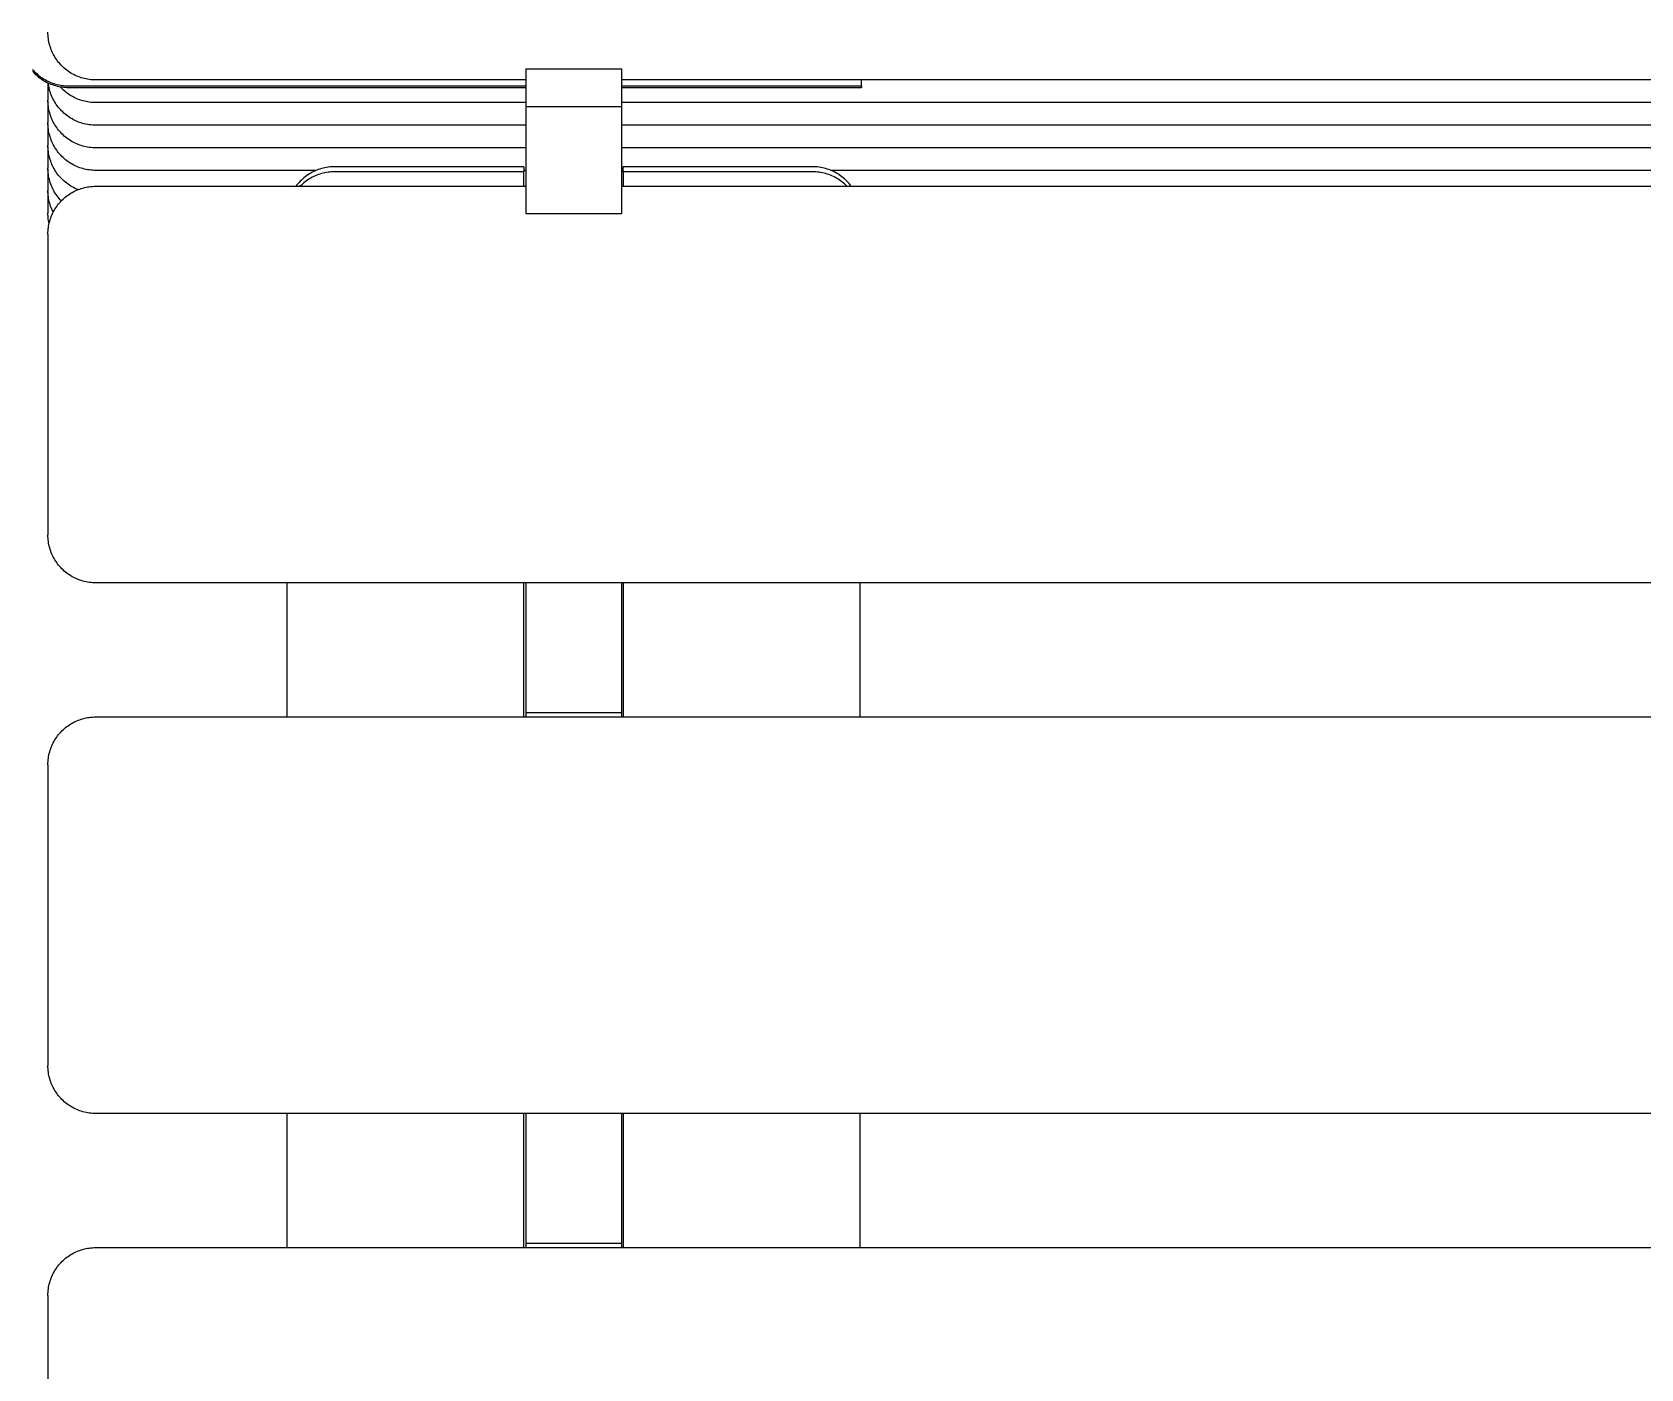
# Model space of a CAD drawing. Header units: inches. Extents: x -6 to 177, y -6 to 113.
# Drawn here: x 1.25 to 7.88, y 78.8 to 84.3 of the extents above; entities that cross this region are included whole.
import ezdxf

# ---------------------------------------------------------------- set-up
doc = ezdxf.new("R2010")
doc.units = ezdxf.units.IN
doc.layers.add('ZANO_R', color=7, linetype='Continuous', lineweight=0)
doc.layers.add('ZANO_W', color=1, linetype='Continuous', lineweight=0)
doc.styles.get("Standard").update_dxf_attribs({"font": 'arial.ttf'})
doc.dimstyles.new('amerykanie', dxfattribs={"dimtxt": 50, "dimasz": 50, "dimexe": 0.5, "dimexo": 0.5, "dimgap": 1, "dimtad": 1, "dimdec": 0, "dimzin": 0, "dimlunit": 5, "dimtxsty": 'Standard', "dimcen": 0.09, "dimclrd": 1, "dimclre": 1, "dimclrt": 1, "dimazin": 0, "dimtfac": 1, "dimtdec": 0, "dimtmove": 0, "dimatfit": 3, "dimfxl": 1, "dimtzin": 0, "dimarcsym": 1})

# ---------------------------------------------------------------- blocks, each defined once
blk = doc.blocks.new('*D358')
at = {"layer": 'ZANO_W', "color": 1, "lineweight": -2}
for p, q in [((1.0133, 111.0108), (-2.1133, 111.0108)), ((-1.6133, 110.0108), (-1.6133, 68.5462)), ((0.7735, 67.5462), (-2.1133, 67.5462))]:
    blk.add_line(p, q, dxfattribs=at)
at = {"layer": 'ZANO_W', "color": 1}
for points in [[(-1.4466, 110.0108), (-1.78, 110.0108), (-1.6133, 111.0108)], [(-1.78, 68.5462), (-1.4466, 68.5462), (-1.6133, 67.5462)]]:
    blk.add_solid(points, dxfattribs=at)
at = {"layer": 'ZANO_W', "color": 1, "insert": (-2.9541, 89.2785), "char_height": 1.625, "attachment_point": 5, "rotation": 90}
blk.add_mtext('43 7/16', dxfattribs=at)

msp = doc.modelspace()

# ---------------------------------------------------------------- linework, layer by layer
at = {"layer": 'ZANO_R'}
for p, q in [((1.31659, 84.29691), (1.31648, 84.30363)), ((1.31693, 84.2902), (1.31659, 84.29691)), ((1.31751, 84.2835), (1.31693, 84.2902)), ((1.31831, 84.27683), (1.31751, 84.2835)), ((1.31934, 84.27018), (1.31831, 84.27683)), ((1.32059, 84.26358), (1.31934, 84.27018)), ((1.32207, 84.25702), (1.32059, 84.26358)), ((1.32378, 84.25052), (1.32207, 84.25702)), ((1.3257, 84.24408), (1.32378, 84.25052)), ((1.32784, 84.23771), (1.3257, 84.24408)), ((1.3302, 84.23141), (1.32784, 84.23771)), ((1.33277, 84.2252), (1.3302, 84.23141)), ((1.33556, 84.21908), (1.33277, 84.2252)), ((1.33855, 84.21306), (1.33556, 84.21908)), ((1.34174, 84.20715), (1.33855, 84.21306)), ((1.34514, 84.20134), (1.34174, 84.20715)), ((1.34873, 84.19566), (1.34514, 84.20134)), ((1.35251, 84.1901), (1.34873, 84.19566)), ((1.35648, 84.18468), (1.35251, 84.1901)), ((1.36063, 84.17939), (1.35648, 84.18468)), ((1.36496, 84.17425), (1.36063, 84.17939)), ((1.36947, 84.16926), (1.36496, 84.17425)), ((1.37414, 84.16443), (1.36947, 84.16926)), ((1.2524, 84.14381), (1.2569, 84.13881)), ((1.25244, 84.15056), (1.25695, 84.14556)), ((1.2569, 84.13881), (1.26158, 84.13396)), ((1.25695, 84.14556), (1.26163, 84.14072)), ((1.26158, 84.13396), (1.26642, 84.12928)), ((1.26163, 84.14072), (1.26647, 84.13603)), ((1.26642, 84.12928), (1.27141, 84.12476)), ((1.26647, 84.13603), (1.27146, 84.13152)), ((1.27141, 84.12476), (1.27656, 84.12042)), ((1.27146, 84.13152), (1.27661, 84.12718)), ((1.27656, 84.12042), (1.28185, 84.11626)), ((1.27661, 84.12718), (1.2819, 84.12302)), ((1.28185, 84.11626), (1.28728, 84.11228)), ((1.2819, 84.12302), (1.28733, 84.11904)), ((1.28728, 84.11228), (1.29285, 84.10849)), ((1.28733, 84.11904), (1.29289, 84.11525)), ((1.29285, 84.10849), (1.29854, 84.10489)), ((1.29289, 84.11525), (1.29859, 84.11165)), ((1.29854, 84.10489), (1.30435, 84.10149)), ((1.29859, 84.11165), (1.3044, 84.10825)), ((1.3044, 84.10825), (1.31032, 84.10504)), ((1.31032, 84.10504), (1.31635, 84.10205)), ((1.37897, 84.15975), (1.37414, 84.16443)), ((1.38396, 84.15525), (1.37897, 84.15975)), ((1.3891, 84.15092), (1.38396, 84.15525)), ((1.39439, 84.14677), (1.3891, 84.15092)), ((1.39981, 84.1428), (1.39439, 84.14677)), ((1.40537, 84.13902), (1.39981, 84.1428)), ((1.41105, 84.13542), (1.40537, 84.13902)), ((1.41686, 84.13203), (1.41105, 84.13542)), ((1.42277, 84.12884), (1.41686, 84.13203)), ((1.42879, 84.12585), (1.42277, 84.12884)), ((1.43491, 84.12306), (1.42879, 84.12585)), ((1.44112, 84.12049), (1.43491, 84.12306)), ((1.44742, 84.11813), (1.44112, 84.12049)), ((1.45379, 84.11599), (1.44742, 84.11813)), ((1.46023, 84.11407), (1.45379, 84.11599)), ((1.46673, 84.11236), (1.46023, 84.11407)), ((1.47329, 84.11088), (1.46673, 84.11236)), ((1.47989, 84.10963), (1.47329, 84.11088)), ((1.48654, 84.1086), (1.47989, 84.10963)), ((1.49321, 84.1078), (1.48654, 84.1086)), ((1.49991, 84.10722), (1.49321, 84.1078)), ((1.50662, 84.10688), (1.49991, 84.10722)), ((1.51334, 84.10676), (1.50662, 84.10688)), ((3.28517, 84.10676), (1.51334, 84.10676)), ((3.28517, 84.15323), (3.67891, 84.15323)), ((3.28517, 84.15323), (3.28517, 83.99588)), ((3.67891, 84.15323), (3.67891, 83.99588)), ((13.08566, 84.10676), (3.67891, 84.10676)), ((4.66857, 84.08324), (4.66857, 84.10676)), ((1.30435, 84.10149), (1.31027, 84.09829)), ((1.31027, 84.09829), (1.3163, 84.09529)), ((1.3163, 84.09529), (1.32243, 84.0925)), ((1.31635, 84.10205), (1.32248, 84.09926)), ((1.31648, 84.09521), (1.31648, 84.07086)), ((1.31648, 84.07086), (1.31648, 84.02431)), ((1.31871, 84.08783), (1.3178, 84.09458)), ((1.31985, 84.0811), (1.31871, 84.08783)), ((1.32123, 84.07443), (1.31985, 84.0811)), ((1.32283, 84.0678), (1.32123, 84.07443)), ((1.32243, 84.0925), (1.32865, 84.08992)), ((1.32248, 84.09926), (1.3287, 84.09668)), ((1.32466, 84.06123), (1.32283, 84.0678)), ((1.32672, 84.05473), (1.32466, 84.06123)), ((1.329, 84.04831), (1.32672, 84.05473)), ((1.32865, 84.08992), (1.33495, 84.08756)), ((1.3287, 84.09668), (1.335, 84.09431)), ((1.33151, 84.04197), (1.329, 84.04831)), ((1.33423, 84.03572), (1.33151, 84.04197)), ((1.33495, 84.08756), (1.34133, 84.08541)), ((1.335, 84.09431), (1.34138, 84.09217)), ((1.34133, 84.08541), (1.34778, 84.08348)), ((1.34138, 84.09217), (1.34783, 84.09024)), ((1.34778, 84.08348), (1.3543, 84.08178)), ((1.34783, 84.09024), (1.35435, 84.08853)), ((1.3543, 84.08178), (1.36086, 84.0803)), ((1.35435, 84.08853), (1.36091, 84.08705)), ((1.36086, 84.0803), (1.36748, 84.07904)), ((1.36091, 84.08705), (1.36753, 84.08579)), ((1.3712, 84.07432), (1.3667, 84.07918)), ((1.36748, 84.07904), (1.37413, 84.07801)), ((1.36753, 84.08579), (1.37418, 84.08476)), ((1.37585, 84.06962), (1.3712, 84.07432)), ((1.37413, 84.07801), (1.38082, 84.07721)), ((1.37418, 84.08476), (1.38087, 84.08396)), ((1.38067, 84.06508), (1.37585, 84.06962)), ((1.38563, 84.0607), (1.38067, 84.06508)), ((1.38082, 84.07721), (1.38753, 84.07663)), ((1.38087, 84.08396), (1.38757, 84.08339)), ((1.39074, 84.0565), (1.38563, 84.0607)), ((1.38753, 84.07663), (1.39425, 84.07629)), ((1.38757, 84.08339), (1.3943, 84.08304)), ((1.39598, 84.05246), (1.39074, 84.0565)), ((1.39425, 84.07629), (1.40098, 84.07617)), ((1.3943, 84.08304), (1.40103, 84.08293)), ((1.40136, 84.04861), (1.39598, 84.05246)), ((1.40098, 84.07617), (3.28512, 84.07635)), ((1.40103, 84.08293), (3.28517, 84.08311)), ((1.40687, 84.04493), (1.40136, 84.04861)), ((1.41249, 84.04145), (1.40687, 84.04493)), ((1.41823, 84.03816), (1.41249, 84.04145)), ((1.42408, 84.03506), (1.41823, 84.03816)), ((3.67888, 84.07639), (4.66852, 84.07649)), ((3.67891, 84.08315), (4.66857, 84.08324)), ((4.66857, 84.08324), (4.66852, 84.07649)), ((1.31659, 84.01759), (1.31648, 84.02431)), ((1.31648, 84.01966), (1.31648, 83.97775)), ((1.31648, 83.97775), (1.31648, 83.9312)), ((1.31693, 84.01087), (1.31659, 84.01759)), ((1.31751, 84.00417), (1.31693, 84.01087)), ((1.31831, 83.9975), (1.31751, 84.00417)), ((1.31934, 83.99086), (1.31831, 83.9975)), ((1.32059, 83.98425), (1.31934, 83.99086)), ((1.32207, 83.9777), (1.32059, 83.98425)), ((1.32378, 83.97119), (1.32207, 83.9777)), ((1.3257, 83.96475), (1.32378, 83.97119)), ((1.33716, 84.02956), (1.33423, 84.03572)), ((1.34031, 84.02352), (1.33716, 84.02956)), ((1.34367, 84.01758), (1.34031, 84.02352)), ((1.34723, 84.01177), (1.34367, 84.01758)), ((1.35098, 84.00608), (1.34723, 84.01177)), ((1.35494, 84.00052), (1.35098, 84.00608)), ((1.35908, 83.99511), (1.35494, 84.00052)), ((1.36341, 83.98984), (1.35908, 83.99511)), ((1.36791, 83.98472), (1.36341, 83.98984)), ((1.3726, 83.97977), (1.36791, 83.98472)), ((1.37745, 83.97498), (1.3726, 83.97977)), ((1.38246, 83.97036), (1.37745, 83.97498)), ((1.38763, 83.96591), (1.38246, 83.97036)), ((1.43003, 84.03216), (1.42408, 84.03506)), ((1.43607, 84.02946), (1.43003, 84.03216)), ((1.4422, 84.02696), (1.43607, 84.02946)), ((1.44841, 84.02467), (1.4422, 84.02696)), ((1.45469, 84.0226), (1.44841, 84.02467)), ((1.46104, 84.02073), (1.45469, 84.0226)), ((1.46745, 84.01908), (1.46104, 84.02073)), ((1.47391, 84.01765), (1.46745, 84.01908)), ((1.48041, 84.01643), (1.47391, 84.01765)), ((1.48695, 84.01543), (1.48041, 84.01643)), ((1.49353, 84.01466), (1.48695, 84.01543)), ((1.50012, 84.0141), (1.49353, 84.01466)), ((1.50673, 84.01377), (1.50012, 84.0141)), ((1.51334, 84.01366), (1.50673, 84.01377)), ((3.28517, 84.01366), (1.51334, 84.01366)), ((3.67891, 83.99588), (3.28517, 83.99588)), ((3.28517, 83.99588), (3.28517, 83.65809)), ((13.08566, 84.01366), (3.67891, 84.01366)), ((3.67891, 83.99588), (3.67891, 83.65809)), ((1.31659, 83.92448), (1.31648, 83.9312)), ((1.31648, 83.92655), (1.31648, 83.88464)), ((1.31693, 83.91776), (1.31659, 83.92448)), ((1.31751, 83.91107), (1.31693, 83.91776)), ((1.31831, 83.90439), (1.31751, 83.91107)), ((1.31934, 83.89775), (1.31831, 83.90439)), ((1.32784, 83.95838), (1.3257, 83.96475)), ((1.3302, 83.95209), (1.32784, 83.95838)), ((1.33277, 83.94587), (1.3302, 83.95209)), ((1.33556, 83.93976), (1.33277, 83.94587)), ((1.33855, 83.93373), (1.33556, 83.93976)), ((1.34174, 83.92782), (1.33855, 83.93373)), ((1.34514, 83.92202), (1.34174, 83.92782)), ((1.34873, 83.91633), (1.34514, 83.92202)), ((1.35251, 83.91078), (1.34873, 83.91633)), ((1.35648, 83.90535), (1.35251, 83.91078)), ((1.36063, 83.90007), (1.35648, 83.90535)), ((1.39295, 83.96165), (1.38763, 83.96591)), ((1.39842, 83.95758), (1.39295, 83.96165)), ((1.40402, 83.95369), (1.39842, 83.95758)), ((1.40975, 83.95001), (1.40402, 83.95369)), ((1.41561, 83.94652), (1.40975, 83.95001)), ((1.42159, 83.94324), (1.41561, 83.94652)), ((1.42768, 83.94016), (1.42159, 83.94324)), ((1.43386, 83.9373), (1.42768, 83.94016)), ((1.44015, 83.93466), (1.43386, 83.9373)), ((1.44652, 83.93224), (1.44015, 83.93466)), ((1.45297, 83.93003), (1.44652, 83.93224)), ((1.4595, 83.92805), (1.45297, 83.93003)), ((1.46609, 83.9263), (1.4595, 83.92805)), ((1.47273, 83.92478), (1.46609, 83.9263)), ((1.47943, 83.92349), (1.47273, 83.92478)), ((1.48616, 83.92243), (1.47943, 83.92349)), ((1.49293, 83.92161), (1.48616, 83.92243)), ((1.49972, 83.92102), (1.49293, 83.92161)), ((1.50653, 83.92067), (1.49972, 83.92102)), ((1.51334, 83.92055), (1.50653, 83.92067)), ((3.28517, 83.92055), (1.51334, 83.92055)), ((13.08566, 83.92055), (3.67891, 83.92055)), ((1.31648, 83.88464), (1.31648, 83.83809)), ((1.31659, 83.83139), (1.31648, 83.83809)), ((1.32059, 83.89114), (1.31934, 83.89775)), ((1.32207, 83.88459), (1.32059, 83.89114)), ((1.32378, 83.87808), (1.32207, 83.88459)), ((1.3257, 83.87164), (1.32378, 83.87808)), ((1.32784, 83.86527), (1.3257, 83.87164)), ((1.3302, 83.85898), (1.32784, 83.86527)), ((1.33277, 83.85277), (1.3302, 83.85898)), ((1.33556, 83.84665), (1.33277, 83.85277)), ((1.33855, 83.84063), (1.33556, 83.84665)), ((1.34174, 83.83471), (1.33855, 83.84063)), ((1.36496, 83.89492), (1.36063, 83.90007)), ((1.36947, 83.88993), (1.36496, 83.89492)), ((1.37414, 83.8851), (1.36947, 83.88993)), ((1.37897, 83.88043), (1.37414, 83.8851)), ((1.38396, 83.87592), (1.37897, 83.88043)), ((1.3891, 83.87159), (1.38396, 83.87592)), ((1.39439, 83.86744), (1.3891, 83.87159)), ((1.39981, 83.86347), (1.39439, 83.86744)), ((1.40537, 83.85969), (1.39981, 83.86347)), ((1.41105, 83.8561), (1.40537, 83.85969)), ((1.41686, 83.8527), (1.41105, 83.8561)), ((1.42277, 83.84951), (1.41686, 83.8527)), ((1.42879, 83.84652), (1.42277, 83.84951)), ((1.43491, 83.84374), (1.42879, 83.84652)), ((1.44112, 83.84116), (1.43491, 83.84374)), ((1.44742, 83.83881), (1.44112, 83.84116)), ((1.45379, 83.83666), (1.44742, 83.83881)), ((1.31648, 83.83344), (1.31648, 83.79154)), ((1.31648, 83.79154), (1.31648, 83.74498)), ((1.31693, 83.82469), (1.31659, 83.83139)), ((1.3175, 83.81801), (1.31693, 83.82469)), ((1.3183, 83.81135), (1.3175, 83.81801)), ((1.31932, 83.80473), (1.3183, 83.81135)), ((1.32057, 83.79814), (1.31932, 83.80473)), ((1.32204, 83.7916), (1.32057, 83.79814)), ((1.32374, 83.78511), (1.32204, 83.7916)), ((1.32565, 83.77869), (1.32374, 83.78511)), ((1.32778, 83.77233), (1.32565, 83.77869)), ((1.33013, 83.76605), (1.32778, 83.77233)), ((1.34514, 83.82891), (1.34174, 83.83471)), ((1.34873, 83.82323), (1.34514, 83.82891)), ((1.35251, 83.81767), (1.34873, 83.82323)), ((1.35648, 83.81224), (1.35251, 83.81767)), ((1.36063, 83.80696), (1.35648, 83.81224)), ((1.36496, 83.80182), (1.36063, 83.80696)), ((1.36947, 83.79683), (1.36496, 83.80182)), ((1.37414, 83.79199), (1.36947, 83.79683)), ((1.37897, 83.78732), (1.37414, 83.79199)), ((1.38396, 83.78282), (1.37897, 83.78732)), ((1.3891, 83.77849), (1.38396, 83.78282)), ((1.39439, 83.77433), (1.3891, 83.77849)), ((1.39981, 83.77036), (1.39439, 83.77433)), ((1.46023, 83.83474), (1.45379, 83.83666)), ((1.46673, 83.83304), (1.46023, 83.83474)), ((1.47329, 83.83156), (1.46673, 83.83304)), ((1.47989, 83.8303), (1.47329, 83.83156)), ((1.48654, 83.82927), (1.47989, 83.8303)), ((1.49321, 83.82847), (1.48654, 83.82927)), ((1.49991, 83.8279), (1.49321, 83.82847)), ((1.50662, 83.82755), (1.49991, 83.8279)), ((1.51334, 83.82744), (1.50662, 83.82755)), ((3.28517, 83.82744), (1.51334, 83.82744)), ((13.08566, 83.82744), (3.67891, 83.82744)), ((1.31659, 83.73814), (1.31648, 83.74498)), ((1.31648, 83.74033), (1.31648, 83.69843)), ((1.31695, 83.7313), (1.31659, 83.73814)), ((1.31755, 83.72448), (1.31695, 83.7313)), ((1.31838, 83.71768), (1.31755, 83.72448)), ((1.31944, 83.71092), (1.31838, 83.71768)), ((1.32075, 83.7042), (1.31944, 83.71092)), ((1.33269, 83.75986), (1.33013, 83.76605)), ((1.33546, 83.75375), (1.33269, 83.75986)), ((1.33843, 83.74774), (1.33546, 83.75375)), ((1.34161, 83.74184), (1.33843, 83.74774)), ((1.34499, 83.73605), (1.34161, 83.74184)), ((1.34856, 83.73037), (1.34499, 83.73605)), ((1.35232, 83.72482), (1.34856, 83.73037)), ((1.35627, 83.71941), (1.35232, 83.72482)), ((1.3604, 83.71413), (1.35627, 83.71941)), ((1.36471, 83.70899), (1.3604, 83.71413)), ((1.3692, 83.70401), (1.36471, 83.70899)), ((1.40537, 83.76658), (1.39981, 83.77036)), ((1.41105, 83.76299), (1.40537, 83.76658)), ((1.41686, 83.7596), (1.41105, 83.76299)), ((1.42277, 83.7564), (1.41686, 83.7596)), ((1.42879, 83.75341), (1.42277, 83.7564)), ((1.43491, 83.75063), (1.42879, 83.75341)), ((1.44112, 83.74806), (1.43491, 83.75063)), ((1.44742, 83.7457), (1.44112, 83.74806)), ((1.45379, 83.74355), (1.44742, 83.7457)), ((1.46023, 83.74163), (1.45379, 83.74355)), ((1.46673, 83.73993), (1.46023, 83.74163)), ((1.47329, 83.73845), (1.46673, 83.73993)), ((1.47989, 83.73719), (1.47329, 83.73845)), ((1.48654, 83.73616), (1.47989, 83.73719)), ((1.49321, 83.73536), (1.48654, 83.73616)), ((1.49991, 83.73479), (1.49321, 83.73536)), ((1.50662, 83.73444), (1.49991, 83.73479)), ((1.51334, 83.73433), (1.50662, 83.73444)), ((2.42126, 83.73433), (1.51334, 83.73433)), ((2.37657, 83.7083), (2.37122, 83.704)), ((2.38206, 83.7124), (2.37657, 83.7083)), ((2.3877, 83.71631), (2.38206, 83.7124)), ((2.39346, 83.72003), (2.3877, 83.71631)), ((2.39936, 83.72354), (2.39346, 83.72003)), ((2.40537, 83.72684), (2.39936, 83.72354)), ((2.40538, 83.7059), (2.39937, 83.7026)), ((2.41149, 83.72994), (2.40537, 83.72684)), ((2.4115, 83.70899), (2.40538, 83.7059)), ((2.41772, 83.73281), (2.41149, 83.72994)), ((2.41773, 83.71187), (2.4115, 83.70899)), ((2.42404, 83.73548), (2.41772, 83.73281)), ((2.42405, 83.71452), (2.41773, 83.71187)), ((2.43045, 83.73792), (2.42404, 83.73548)), ((2.43046, 83.71696), (2.42405, 83.71452)), ((2.43694, 83.74013), (2.43045, 83.73792)), ((2.43695, 83.71918), (2.43046, 83.71696)), ((2.44351, 83.74212), (2.43694, 83.74013)), ((2.44351, 83.72117), (2.43695, 83.71918)), ((2.45014, 83.74388), (2.44351, 83.74212)), ((2.45014, 83.72292), (2.44351, 83.72117)), ((2.45682, 83.74541), (2.45014, 83.74388)), ((2.45683, 83.72445), (2.45014, 83.72292)), ((2.46356, 83.7467), (2.45682, 83.74541)), ((2.46357, 83.72575), (2.45683, 83.72445)), ((2.47034, 83.74776), (2.46356, 83.7467)), ((2.47034, 83.72681), (2.46357, 83.72575)), ((2.47715, 83.74859), (2.47034, 83.74776)), ((2.47715, 83.72764), (2.47034, 83.72681)), ((2.48398, 83.74917), (2.47715, 83.74859)), ((2.48398, 83.72822), (2.47715, 83.72764)), ((2.49083, 83.74952), (2.48398, 83.74917)), ((2.49083, 83.72858), (2.48398, 83.72822)), ((2.49769, 83.74963), (2.49083, 83.74952)), ((2.49769, 83.72869), (2.49083, 83.72858)), ((3.27729, 83.74963), (2.49769, 83.74963)), ((3.27729, 83.72869), (2.49769, 83.72869)), ((3.27729, 83.74963), (3.27729, 83.72869)), ((3.28517, 83.73433), (3.27729, 83.73433)), ((3.27729, 83.66914), (3.27729, 83.72869)), ((3.68678, 83.73433), (3.67891, 83.73433)), ((4.46638, 83.74963), (3.68678, 83.74963)), ((3.68678, 83.72869), (3.68678, 83.74963)), ((4.46638, 83.72869), (3.68678, 83.72869)), ((3.68678, 83.72869), (3.68678, 83.66914)), ((4.47324, 83.74952), (4.46638, 83.74963)), ((4.47324, 83.72858), (4.46638, 83.72869)), ((4.48009, 83.74917), (4.47324, 83.74952)), ((4.48009, 83.72822), (4.47324, 83.72858)), ((4.48693, 83.74859), (4.48009, 83.74917)), ((4.48692, 83.72764), (4.48009, 83.72822)), ((4.49373, 83.72681), (4.48692, 83.72764)), ((4.49373, 83.74776), (4.48693, 83.74859)), ((4.50051, 83.7467), (4.49373, 83.74776)), ((4.50051, 83.72575), (4.49373, 83.72681)), ((4.50725, 83.74541), (4.50051, 83.7467)), ((4.50724, 83.72445), (4.50051, 83.72575)), ((4.51393, 83.72292), (4.50724, 83.72445)), ((4.51394, 83.74388), (4.50725, 83.74541)), ((4.52056, 83.72117), (4.51393, 83.72292)), ((4.52057, 83.74212), (4.51394, 83.74388)), ((4.52712, 83.71918), (4.52056, 83.72117)), ((4.52713, 83.74013), (4.52057, 83.74212)), ((4.53361, 83.71696), (4.52712, 83.71918)), ((4.53362, 83.73792), (4.52713, 83.74013)), ((4.54002, 83.71452), (4.53361, 83.71696)), ((4.54003, 83.73548), (4.53362, 83.73792)), ((4.54635, 83.71187), (4.54002, 83.71452)), ((4.54636, 83.73281), (4.54003, 83.73548)), ((13.08566, 83.73433), (4.54281, 83.73433)), ((4.55257, 83.70899), (4.54635, 83.71187)), ((4.55258, 83.72994), (4.54636, 83.73281)), ((4.55869, 83.7059), (4.55257, 83.70899)), ((4.5587, 83.72684), (4.55258, 83.72994)), ((4.56471, 83.7026), (4.55869, 83.7059)), ((4.56472, 83.72354), (4.5587, 83.72684)), ((4.57061, 83.72003), (4.56472, 83.72354)), ((4.57638, 83.71631), (4.57061, 83.72003)), ((4.58201, 83.7124), (4.57638, 83.71631)), ((4.58751, 83.7083), (4.58201, 83.7124)), ((4.59286, 83.704), (4.58751, 83.7083)), ((1.31648, 83.69843), (1.31648, 83.65187)), ((1.31659, 83.64521), (1.31648, 83.65187)), ((1.31648, 83.64722), (1.31648, 83.60532)), ((1.31693, 83.63856), (1.31659, 83.64521)), ((1.31749, 83.63192), (1.31693, 83.63856)), ((1.32228, 83.69753), (1.32075, 83.7042)), ((1.32405, 83.69091), (1.32228, 83.69753)), ((1.32604, 83.68436), (1.32405, 83.69091)), ((1.32826, 83.67789), (1.32604, 83.68436)), ((1.33071, 83.67149), (1.32826, 83.67789)), ((1.33337, 83.66518), (1.33071, 83.67149)), ((1.33626, 83.65897), (1.33337, 83.66518)), ((1.33935, 83.65287), (1.33626, 83.65897)), ((1.34266, 83.64687), (1.33935, 83.65287)), ((1.34618, 83.641), (1.34266, 83.64687)), ((1.34989, 83.63525), (1.34618, 83.641)), ((1.37385, 83.69918), (1.3692, 83.70401)), ((1.37866, 83.69451), (1.37385, 83.69918)), ((1.38362, 83.69), (1.37866, 83.69451)), ((1.38874, 83.68567), (1.38362, 83.69)), ((1.394, 83.68152), (1.38874, 83.68567)), ((1.3994, 83.67754), (1.394, 83.68152)), ((1.40494, 83.67376), (1.3994, 83.67754)), ((1.41059, 83.67016), (1.40494, 83.67376)), ((1.40537, 83.63689), (1.41105, 83.64048)), ((1.41637, 83.66676), (1.41059, 83.67016)), ((1.41105, 83.64048), (1.41686, 83.64387)), ((1.42226, 83.66356), (1.41637, 83.66676)), ((1.41686, 83.64387), (1.42277, 83.64706)), ((1.42826, 83.66056), (1.42226, 83.66356)), ((1.42277, 83.64706), (1.42879, 83.65005)), ((1.43435, 83.65776), (1.42826, 83.66056)), ((1.42879, 83.65005), (1.43491, 83.65284)), ((1.44054, 83.65518), (1.43435, 83.65776)), ((1.43491, 83.65284), (1.44112, 83.65541)), ((1.44112, 83.65541), (1.44742, 83.65777)), ((1.44742, 83.65777), (1.45379, 83.65991)), ((1.45379, 83.65991), (1.46023, 83.66184)), ((1.46023, 83.66184), (1.46673, 83.66354)), ((1.46673, 83.66354), (1.47329, 83.66502)), ((1.47329, 83.66502), (1.47989, 83.66627)), ((1.47989, 83.66627), (1.48654, 83.6673)), ((1.48654, 83.6673), (1.49321, 83.6681)), ((1.49321, 83.6681), (1.49991, 83.66868)), ((1.49991, 83.66868), (1.50662, 83.66902)), ((1.50662, 83.66902), (1.51334, 83.66914)), ((1.51334, 83.66914), (3.28517, 83.66914)), ((2.34253, 83.67459), (2.33837, 83.66914)), ((2.34688, 83.6799), (2.34253, 83.67459)), ((2.3514, 83.68505), (2.34688, 83.6799)), ((2.35611, 83.69005), (2.3514, 83.68505)), ((2.36098, 83.67396), (2.3561, 83.66914)), ((2.36098, 83.69487), (2.35611, 83.69005)), ((2.36602, 83.69953), (2.36098, 83.69487)), ((2.36602, 83.67861), (2.36098, 83.67396)), ((2.37122, 83.704), (2.36602, 83.69953)), ((2.37122, 83.68308), (2.36602, 83.67861)), ((2.37657, 83.68737), (2.37122, 83.68308)), ((2.38207, 83.69147), (2.37657, 83.68737)), ((2.3877, 83.69538), (2.38207, 83.69147)), ((2.39347, 83.69909), (2.3877, 83.69538)), ((2.39937, 83.7026), (2.39347, 83.69909)), ((3.28517, 83.65809), (3.28517, 83.55514)), ((3.67891, 83.66914), (13.08566, 83.66914)), ((3.67891, 83.65809), (3.67891, 83.55514)), ((4.5706, 83.69909), (4.56471, 83.7026)), ((4.57637, 83.69538), (4.5706, 83.69909)), ((4.582, 83.69147), (4.57637, 83.69538)), ((4.5875, 83.68737), (4.582, 83.69147)), ((4.59285, 83.68308), (4.5875, 83.68737)), ((4.59805, 83.67861), (4.59285, 83.68308)), ((4.59805, 83.69953), (4.59286, 83.704)), ((4.60309, 83.69487), (4.59805, 83.69953)), ((4.6031, 83.67396), (4.59805, 83.67861)), ((4.60797, 83.69005), (4.60309, 83.69487)), ((4.60797, 83.66914), (4.6031, 83.67396)), ((4.61267, 83.68505), (4.60797, 83.69005)), ((4.6172, 83.6799), (4.61267, 83.68505)), ((4.62154, 83.67459), (4.6172, 83.6799)), ((4.6257, 83.66914), (4.62154, 83.67459)), ((1.31648, 83.60532), (1.31648, 83.55876)), ((1.31828, 83.62531), (1.31749, 83.63192)), ((1.31929, 83.61873), (1.31828, 83.62531)), ((1.32052, 83.61218), (1.31929, 83.61873)), ((1.32197, 83.60568), (1.32052, 83.61218)), ((1.32364, 83.59923), (1.32197, 83.60568)), ((1.32553, 83.59285), (1.32364, 83.59923)), ((1.32764, 83.58653), (1.32553, 83.59285)), ((1.32995, 83.58028), (1.32764, 83.58653)), ((1.33248, 83.57412), (1.32995, 83.58028)), ((1.33521, 83.56805), (1.33248, 83.57412)), ((1.34174, 83.56875), (1.34514, 83.57456)), ((1.34514, 83.57456), (1.34873, 83.58024)), ((1.34873, 83.58024), (1.35251, 83.5858)), ((1.35381, 83.62963), (1.34989, 83.63525)), ((1.35251, 83.5858), (1.35648, 83.59122)), ((1.35792, 83.62415), (1.35381, 83.62963)), ((1.35648, 83.59122), (1.36063, 83.59651)), ((1.36221, 83.61882), (1.35792, 83.62415)), ((1.36063, 83.59651), (1.36496, 83.60165)), ((1.36669, 83.61364), (1.36221, 83.61882)), ((1.36496, 83.60165), (1.36947, 83.60664)), ((1.37134, 83.60862), (1.36669, 83.61364)), ((1.36947, 83.60664), (1.37414, 83.61147)), ((1.37414, 83.61147), (1.37897, 83.61615)), ((1.37897, 83.61615), (1.38396, 83.62065)), ((1.38396, 83.62065), (1.3891, 83.62498)), ((1.3891, 83.62498), (1.39439, 83.62913)), ((1.39439, 83.62913), (1.39981, 83.6331)), ((1.39981, 83.6331), (1.40537, 83.63689)), ((1.31657, 83.55254), (1.31648, 83.55876)), ((1.31687, 83.54631), (1.31657, 83.55254)), ((1.31736, 83.5401), (1.31687, 83.54631)), ((1.31805, 83.53391), (1.31736, 83.5401)), ((1.31893, 83.52775), (1.31805, 83.53391)), ((1.32001, 83.52161), (1.31893, 83.52775)), ((1.31934, 83.50572), (1.32059, 83.51232)), ((1.32128, 83.51552), (1.32001, 83.52161)), ((1.32059, 83.51232), (1.32207, 83.51888)), ((1.32207, 83.51888), (1.32378, 83.52538)), ((1.32378, 83.52538), (1.3257, 83.53182)), ((1.3257, 83.53182), (1.32784, 83.53819)), ((1.32784, 83.53819), (1.3302, 83.54449)), ((1.3302, 83.54449), (1.33277, 83.5507)), ((1.33277, 83.5507), (1.33556, 83.55682)), ((1.33815, 83.56207), (1.33521, 83.56805)), ((1.33556, 83.55682), (1.33855, 83.56284)), ((1.33855, 83.56284), (1.34174, 83.56875)), ((3.67891, 83.55513), (3.28517, 83.55513)), ((1.31648, 83.47227), (1.31659, 83.47899)), ((1.31648, 83.47227), (1.31648, 83.32566)), ((1.31659, 83.47899), (1.31693, 83.4857)), ((1.31693, 83.4857), (1.31751, 83.4924)), ((1.31751, 83.4924), (1.31831, 83.49907)), ((1.31831, 83.49907), (1.31934, 83.50572)), ((1.31648, 83.32566), (1.31648, 82.23298)), ((1.31659, 82.22626), (1.31648, 82.23298)), ((1.31693, 82.21955), (1.31659, 82.22626)), ((1.31751, 82.21285), (1.31693, 82.21955)), ((1.31831, 82.20618), (1.31751, 82.21285)), ((1.31934, 82.19953), (1.31831, 82.20618)), ((1.32059, 82.19293), (1.31934, 82.19953)), ((1.32207, 82.18637), (1.32059, 82.19293)), ((1.32378, 82.17987), (1.32207, 82.18637)), ((1.3257, 82.17343), (1.32378, 82.17987)), ((1.32784, 82.16706), (1.3257, 82.17343)), ((1.3302, 82.16076), (1.32784, 82.16706)), ((1.33277, 82.15455), (1.3302, 82.16076)), ((1.33556, 82.14843), (1.33277, 82.15455)), ((1.33855, 82.14241), (1.33556, 82.14843)), ((1.34174, 82.1365), (1.33855, 82.14241)), ((1.34514, 82.13069), (1.34174, 82.1365)), ((1.34873, 82.12501), (1.34514, 82.13069)), ((1.35251, 82.11945), (1.34873, 82.12501)), ((1.35648, 82.11403), (1.35251, 82.11945)), ((1.36063, 82.10874), (1.35648, 82.11403)), ((1.36496, 82.1036), (1.36063, 82.10874)), ((1.36947, 82.09861), (1.36496, 82.1036)), ((1.37414, 82.09378), (1.36947, 82.09861)), ((1.37897, 82.0891), (1.37414, 82.09378)), ((1.38396, 82.0846), (1.37897, 82.0891)), ((1.3891, 82.08027), (1.38396, 82.0846)), ((1.39439, 82.07612), (1.3891, 82.08027)), ((1.39981, 82.07215), (1.39439, 82.07612)), ((1.40537, 82.06837), (1.39981, 82.07215)), ((1.41105, 82.06478), (1.40537, 82.06837)), ((1.41686, 82.06138), (1.41105, 82.06478)), ((1.42277, 82.05819), (1.41686, 82.06138)), ((1.42879, 82.0552), (1.42277, 82.05819)), ((1.43491, 82.05241), (1.42879, 82.0552)), ((1.44112, 82.04984), (1.43491, 82.05241)), ((1.44742, 82.04748), (1.44112, 82.04984)), ((1.45379, 82.04534), (1.44742, 82.04748)), ((1.46023, 82.04342), (1.45379, 82.04534)), ((1.46673, 82.04171), (1.46023, 82.04342)), ((1.47329, 82.04023), (1.46673, 82.04171)), ((1.47989, 82.03898), (1.47329, 82.04023)), ((1.48654, 82.03795), (1.47989, 82.03898)), ((1.49321, 82.03715), (1.48654, 82.03795)), ((1.49991, 82.03657), (1.49321, 82.03715)), ((1.50662, 82.03623), (1.49991, 82.03657)), ((1.51334, 82.03611), (1.50662, 82.03623)), ((13.08566, 82.03611), (1.51334, 82.03611)), ((2.30082, 82.03611), (2.30082, 81.48379)), ((3.27729, 81.48379), (3.27729, 82.03611)), ((3.28517, 82.03611), (3.28517, 81.99361)), ((3.28517, 81.99361), (3.28517, 81.60337)), ((3.67891, 82.03611), (3.67891, 81.99361)), ((3.67891, 81.99361), (3.67891, 81.60337)), ((3.68678, 82.03611), (3.68678, 81.48379)), ((4.66325, 81.48379), (4.66325, 82.03611)), ((3.28517, 81.60337), (3.28517, 81.501)), ((3.67891, 81.60337), (3.67891, 81.501)), ((1.39981, 81.44775), (1.40537, 81.45154)), ((1.40537, 81.45154), (1.41105, 81.45513)), ((1.41105, 81.45513), (1.41686, 81.45852)), ((1.41686, 81.45852), (1.42277, 81.46171)), ((1.42277, 81.46171), (1.42879, 81.4647)), ((1.42879, 81.4647), (1.43491, 81.46749)), ((1.43491, 81.46749), (1.44112, 81.47006)), ((1.44112, 81.47006), (1.44742, 81.47242)), ((1.44742, 81.47242), (1.45379, 81.47456)), ((1.45379, 81.47456), (1.46023, 81.47649)), ((1.46023, 81.47649), (1.46673, 81.47819)), ((1.46673, 81.47819), (1.47329, 81.47967)), ((1.47329, 81.47967), (1.47989, 81.48092)), ((1.47989, 81.48092), (1.48654, 81.48195)), ((1.48654, 81.48195), (1.49321, 81.48275)), ((1.49321, 81.48275), (1.49991, 81.48333)), ((1.49991, 81.48333), (1.50662, 81.48367)), ((1.50662, 81.48367), (1.51334, 81.48379)), ((1.51334, 81.48379), (13.08566, 81.48379)), ((3.28517, 81.501), (3.28517, 81.48379)), ((3.67891, 81.50096), (3.28517, 81.50096)), ((3.67891, 81.501), (3.67891, 81.48379)), ((1.34174, 81.3834), (1.34514, 81.38921)), ((1.34514, 81.38921), (1.34873, 81.39489)), ((1.34873, 81.39489), (1.35251, 81.40045)), ((1.35251, 81.40045), (1.35648, 81.40587)), ((1.35648, 81.40587), (1.36063, 81.41116)), ((1.36063, 81.41116), (1.36496, 81.4163)), ((1.36496, 81.4163), (1.36947, 81.42129)), ((1.36947, 81.42129), (1.37414, 81.42612)), ((1.37414, 81.42612), (1.37897, 81.4308)), ((1.37897, 81.4308), (1.38396, 81.4353)), ((1.38396, 81.4353), (1.3891, 81.43963)), ((1.3891, 81.43963), (1.39439, 81.44378)), ((1.39439, 81.44378), (1.39981, 81.44775)), ((1.31831, 81.31372), (1.31934, 81.32037)), ((1.31934, 81.32037), (1.32059, 81.32697)), ((1.32059, 81.32697), (1.32207, 81.33353)), ((1.32207, 81.33353), (1.32378, 81.34003)), ((1.32378, 81.34003), (1.3257, 81.34647)), ((1.3257, 81.34647), (1.32784, 81.35284)), ((1.32784, 81.35284), (1.3302, 81.35914)), ((1.3302, 81.35914), (1.33277, 81.36535)), ((1.33277, 81.36535), (1.33556, 81.37147)), ((1.33556, 81.37147), (1.33855, 81.37749)), ((1.33855, 81.37749), (1.34174, 81.3834)), ((1.31648, 81.28692), (1.31659, 81.29364)), ((1.31648, 81.28692), (1.31648, 81.14031)), ((1.31659, 81.29364), (1.31693, 81.30035)), ((1.31693, 81.30035), (1.31751, 81.30705)), ((1.31751, 81.30705), (1.31831, 81.31372)), ((1.31648, 81.14031), (1.31648, 80.04763)), ((1.31659, 80.04091), (1.31648, 80.04763)), ((1.31693, 80.0342), (1.31659, 80.04091)), ((1.31751, 80.0275), (1.31693, 80.0342)), ((1.31831, 80.02083), (1.31751, 80.0275)), ((1.31934, 80.01418), (1.31831, 80.02083)), ((1.32059, 80.00758), (1.31934, 80.01418)), ((1.32207, 80.00102), (1.32059, 80.00758)), ((1.32378, 79.99452), (1.32207, 80.00102)), ((1.3257, 79.98808), (1.32378, 79.99452)), ((1.32784, 79.98171), (1.3257, 79.98808)), ((1.3302, 79.97541), (1.32784, 79.98171)), ((1.33277, 79.9692), (1.3302, 79.97541)), ((1.33556, 79.96308), (1.33277, 79.9692)), ((1.33855, 79.95706), (1.33556, 79.96308)), ((1.34174, 79.95115), (1.33855, 79.95706)), ((1.34514, 79.94534), (1.34174, 79.95115)), ((1.34873, 79.93966), (1.34514, 79.94534)), ((1.35251, 79.9341), (1.34873, 79.93966)), ((1.35648, 79.92868), (1.35251, 79.9341)), ((1.36063, 79.92339), (1.35648, 79.92868)), ((1.36496, 79.91825), (1.36063, 79.92339)), ((1.36947, 79.91326), (1.36496, 79.91825)), ((1.37414, 79.90843), (1.36947, 79.91326)), ((1.37897, 79.90375), (1.37414, 79.90843)), ((1.38396, 79.89925), (1.37897, 79.90375)), ((1.3891, 79.89492), (1.38396, 79.89925)), ((1.39439, 79.89077), (1.3891, 79.89492)), ((1.39981, 79.8868), (1.39439, 79.89077)), ((1.40537, 79.88301), (1.39981, 79.8868)), ((1.41105, 79.87942), (1.40537, 79.88301)), ((1.41686, 79.87603), (1.41105, 79.87942)), ((1.42277, 79.87284), (1.41686, 79.87603)), ((1.42879, 79.86985), (1.42277, 79.87284)), ((1.43491, 79.86706), (1.42879, 79.86985)), ((1.44112, 79.86449), (1.43491, 79.86706)), ((1.44742, 79.86213), (1.44112, 79.86449)), ((1.45379, 79.85999), (1.44742, 79.86213)), ((1.46023, 79.85806), (1.45379, 79.85999)), ((1.46673, 79.85636), (1.46023, 79.85806)), ((1.47329, 79.85488), (1.46673, 79.85636)), ((1.47989, 79.85363), (1.47329, 79.85488)), ((1.48654, 79.8526), (1.47989, 79.85363)), ((1.49321, 79.8518), (1.48654, 79.8526)), ((1.49991, 79.85122), (1.49321, 79.8518)), ((1.50662, 79.85088), (1.49991, 79.85122)), ((1.51334, 79.85076), (1.50662, 79.85088)), ((13.08566, 79.85076), (1.51334, 79.85076)), ((2.30082, 79.85076), (2.30082, 79.29843)), ((3.27729, 79.29843), (3.27729, 79.85076)), ((3.28517, 79.85076), (3.28517, 79.80826)), ((3.28517, 79.80826), (3.28517, 79.41802)), ((3.67891, 79.85076), (3.67891, 79.80826)), ((3.67891, 79.80826), (3.67891, 79.41802)), ((3.68678, 79.85076), (3.68678, 79.29843)), ((4.66325, 79.29843), (4.66325, 79.85076)), ((3.28517, 79.41802), (3.28517, 79.31565)), ((3.67891, 79.41802), (3.67891, 79.31565)), ((1.39981, 79.2624), (1.40537, 79.26618)), ((1.40537, 79.26618), (1.41105, 79.26977)), ((1.41105, 79.26977), (1.41686, 79.27317)), ((1.41686, 79.27317), (1.42277, 79.27636)), ((1.42277, 79.27636), (1.42879, 79.27935)), ((1.42879, 79.27935), (1.43491, 79.28214)), ((1.43491, 79.28214), (1.44112, 79.28471)), ((1.44112, 79.28471), (1.44742, 79.28707)), ((1.44742, 79.28707), (1.45379, 79.28921)), ((1.45379, 79.28921), (1.46023, 79.29113)), ((1.46023, 79.29113), (1.46673, 79.29284)), ((1.46673, 79.29284), (1.47329, 79.29432)), ((1.47329, 79.29432), (1.47989, 79.29557)), ((1.47989, 79.29557), (1.48654, 79.2966)), ((1.48654, 79.2966), (1.49321, 79.2974)), ((1.49321, 79.2974), (1.49991, 79.29798)), ((1.49991, 79.29798), (1.50662, 79.29832)), ((1.50662, 79.29832), (1.51334, 79.29843)), ((1.51334, 79.29843), (13.08566, 79.29843)), ((3.28517, 79.31565), (3.28517, 79.29843)), ((3.67891, 79.31561), (3.28517, 79.31561)), ((3.67891, 79.31565), (3.67891, 79.29843)), ((1.34174, 79.19805), (1.34514, 79.20386)), ((1.34514, 79.20386), (1.34873, 79.20954)), ((1.34873, 79.20954), (1.35251, 79.2151)), ((1.35251, 79.2151), (1.35648, 79.22052)), ((1.35648, 79.22052), (1.36063, 79.22581)), ((1.36063, 79.22581), (1.36496, 79.23095)), ((1.36496, 79.23095), (1.36947, 79.23594)), ((1.36947, 79.23594), (1.37414, 79.24077)), ((1.37414, 79.24077), (1.37897, 79.24544)), ((1.37897, 79.24544), (1.38396, 79.24995)), ((1.38396, 79.24995), (1.3891, 79.25428)), ((1.3891, 79.25428), (1.39439, 79.25843)), ((1.39439, 79.25843), (1.39981, 79.2624)), ((1.31831, 79.12837), (1.31934, 79.13502)), ((1.31934, 79.13502), (1.32059, 79.14162)), ((1.32059, 79.14162), (1.32207, 79.14818)), ((1.32207, 79.14818), (1.32378, 79.15468)), ((1.32378, 79.15468), (1.3257, 79.16112)), ((1.3257, 79.16112), (1.32784, 79.16749)), ((1.32784, 79.16749), (1.3302, 79.17379)), ((1.3302, 79.17379), (1.33277, 79.18)), ((1.33277, 79.18), (1.33556, 79.18612)), ((1.33556, 79.18612), (1.33855, 79.19214)), ((1.33855, 79.19214), (1.34174, 79.19805)), ((1.31648, 79.10157), (1.31659, 79.10829)), ((1.31648, 79.10157), (1.31648, 78.95496)), ((1.31659, 79.10829), (1.31693, 79.115)), ((1.31693, 79.115), (1.31751, 79.1217)), ((1.31751, 79.1217), (1.31831, 79.12837)), ((1.31648, 78.95496), (1.31648, 77.86228))]:
    msp.add_line(p, q, dxfattribs=at)

# ---------------------------------------------------------------- dimensions: what is measured, and where the dimension line sits
at = {"layer": 'ZANO_W'}
dim = msp.add_linear_dim(base=(-1.6133, 67.54618), p1=(1.51334, 111.01078), p2=(1.27352, 67.54618), angle=90, dimstyle='amerykanie', override={"dimtxt": 1.625, "dimasz": 1, "dimgap": 0.5, "dimdec": 4, "dimaunit": 1, "dimadec": 1, "dimtdec": 4, "dimtmove": 1, "dimfrac": 2}, dxfattribs=at)
dim.commit()
dim.dimension.update_dxf_attribs({"geometry": '*D358', "text_midpoint": (-2.95407, 89.27848)})

doc.saveas('drawing.dxf')
